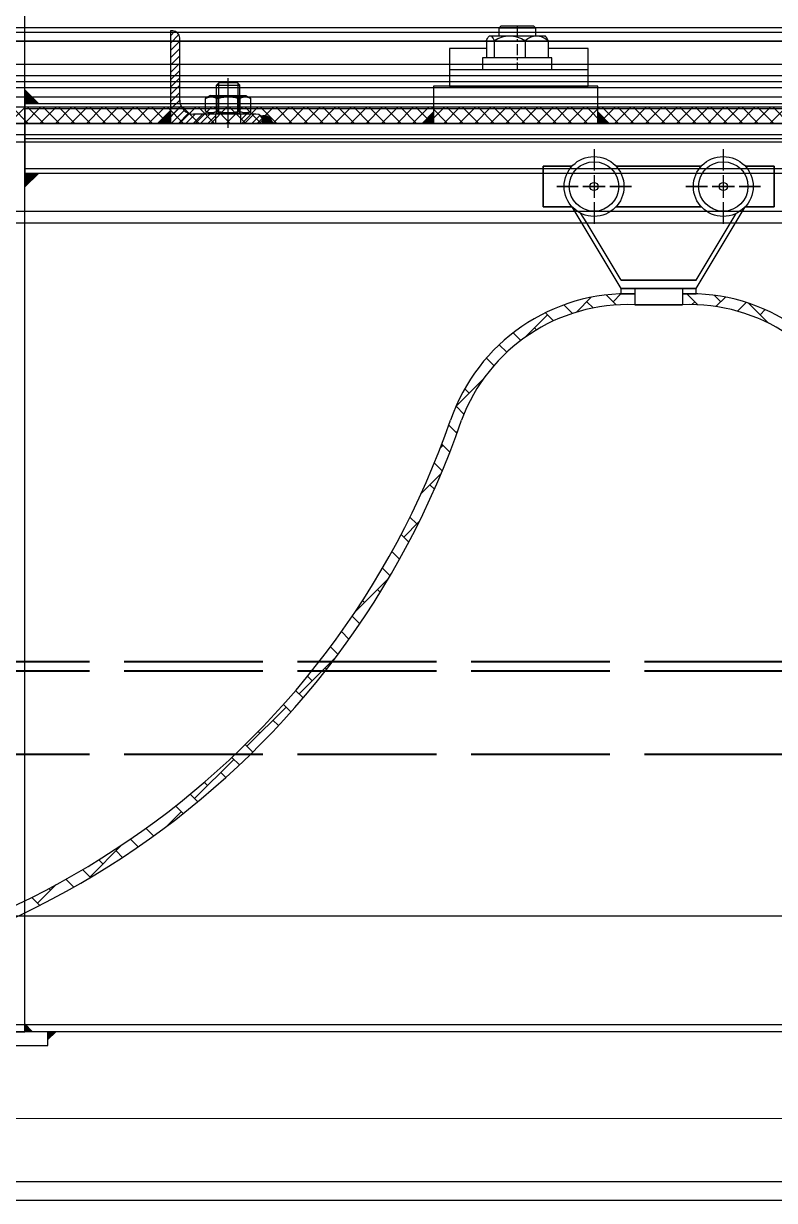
# Model space of a CAD drawing. Header units: centimetres. Extents: x 470464 to 524273, y 49611 to 59074.
# Drawn here: x 504708.5 to 504741, y 50524.3 to 50575.2 of the extents above; entities that cross this region are included whole.
import ezdxf

# ---------------------------------------------------------------- set-up
doc = ezdxf.new("R2010")
doc.units = ezdxf.units.CM
doc.header["$MEASUREMENT"] = 0
for name, pattern in [('1244-MIUM-DD-AR-2000$0$1244_Aselsan_MIUM_2900_Vinç$0$ACAD_ISO02W100', [15, 12, -3]), ('CENTER', [50.8, 31.75, -6.35, 6.35, -6.35]), ('CHAIN', [0.3543, 0.2362, -0.0295, 0.0591, -0.0295])]:
    doc.linetypes.add(name, pattern=pattern)
doc.layers.add('A-ANNO-REVC-01', color=1, linetype='Continuous', lineweight=15, true_color=0xff0000, plot=False)
doc.layers.add('S-COLS-CONC', color=4, linetype='Continuous', lineweight=40)
doc.layers.add('vinç', color=7, linetype='Continuous')
doc.styles.add('BARIŞ BABUR-3', font='arial.ttf')
doc.dimstyles.new('AAA_A4 BVS STANDART', dxfattribs={"dimscale": 12, "dimtxt": 1.8, "dimasz": 1.6, "dimexe": 0.18, "dimexo": 0.0625, "dimgap": 0.09, "dimtad": 1, "dimtoh": 1, "dimdec": 0, "dimzin": 9, "dimdsep": 46, "dimtxsty": 'BARIŞ BABUR-3', "dimcen": 0.09, "dimclrd": 1, "dimclre": 1, "dimclrt": 2, "dimadec": 0, "dimazin": 0, "dimtfac": 1, "dimtdec": 0, "dimtofl": 0, "dimtmove": 0, "dimatfit": 3, "dimfxl": 1, "dimtolj": 1, "dimtzin": 0, "dimlwd": 9, "dimlwe": 9, "dimarcsym": 0})

# ---------------------------------------------------------------- blocks, each defined once
blk = doc.blocks.new('*D142')
at = {"layer": 'A-ANNO-REVC-01', "color": 1, "lineweight": 9, "transparency": 16777216}
for p, q in [((417342.265, 68747.912), (417561.041, 68747.912)), ((417559.601, 68329.963), (417559.601, 68735.112)), ((417552.919, 68317.163), (417561.041, 68317.163))]:
    blk.add_line(p, q, dxfattribs=at)
at = {"layer": 'A-ANNO-REVC-01', "color": 1, "transparency": 16777216}
for points in [[(417557.468, 68735.112), (417561.734, 68735.112), (417559.601, 68747.912)], [(417557.468, 68329.963), (417561.734, 68329.963), (417559.601, 68317.163)]]:
    blk.add_solid(points, dxfattribs=at)
at = {"layer": 'Defpoints', "color": 0, "transparency": 16777216}
for p in [(417341.765, 68747.912), (417559.601, 68747.912), (417552.419, 68317.163)]:
    blk.add_point(p, dxfattribs=at)
at = {"layer": 'A-ANNO-REVC-01', "color": 2, "transparency": 16777216, "insert": (417551.431, 68542.782), "char_height": 14.4, "attachment_point": 5, "rotation": 90, "style": 'BARIŞ BABUR-3'}
blk.add_mtext('\\A1;KANCA ALTI: 431', dxfattribs=at)
blk = doc.blocks.new('ghfhjkdjfdkyufgfktuthkgt')
at = {"ltscale": 0.4}
blk.add_hatch(color=2, dxfattribs=at).paths.add_polyline_path([(417396.458, 69071.72), (417395.902, 69071.163), (417396.458, 69071.163)])
blk.add_hatch(color=2, dxfattribs=at).paths.add_polyline_path([(417396.458, 69071.72), (417395.902, 69071.163), (417396.458, 69071.163)])
h = blk.add_hatch(color=2, dxfattribs=at)
edge = h.paths.add_edge_path()
edge.add_arc((417400.158, 69071.263), 0.3, 0, 45, ccw=False)
edge.add_line((417400.458, 69071.263), (417400.458, 69071.163))
edge.add_line((417400.458, 69071.163), (417400.883, 69071.163))
edge.add_arc((417400.494, 69071.101), 0.394, 9.0696, 108.2521)
h = blk.add_hatch(color=2, dxfattribs=at)
edge = h.paths.add_edge_path()
edge.add_arc((417400.158, 69071.263), 0.3, 0, 45, ccw=False)
edge.add_line((417400.458, 69071.263), (417400.458, 69071.163))
edge.add_line((417400.458, 69071.163), (417400.883, 69071.163))
edge.add_arc((417400.494, 69071.101), 0.394, 9.0696, 108.2521)
at = {"color": 2}
for p, q in [((417396.458, 69075.163), (417396.458, 69071.163)), ((417396.558, 69075.163), (417396.458, 69075.163)), ((417396.458, 69075.163), (417396.458, 69071.163)), ((417396.558, 69075.163), (417396.458, 69075.163)), ((417396.858, 69072.163), (417396.858, 69074.863)), ((417396.858, 69072.163), (417396.858, 69074.863)), ((417398.549, 69072.913), (417398.457, 69072.821)), ((417398.549, 69072.913), (417398.457, 69072.821)), ((417398.457, 69072.821), (417399.457, 69072.821)), ((417398.457, 69071.563), (417398.457, 69072.821)), ((417398.457, 69072.821), (417399.457, 69072.821)), ((417398.457, 69071.563), (417398.457, 69072.821)), ((417398.547, 69071.563), (417398.547, 69072.911)), ((417398.547, 69071.563), (417398.547, 69072.911)), ((417399.365, 69072.913), (417398.549, 69072.913)), ((417399.365, 69072.913), (417398.549, 69072.913)), ((417399.365, 69072.913), (417399.457, 69072.821)), ((417399.365, 69072.913), (417399.457, 69072.821)), ((417399.367, 69072.911), (417399.367, 69071.563)), ((417399.367, 69072.911), (417399.367, 69071.563)), ((417399.457, 69071.563), (417399.457, 69072.821)), ((417399.457, 69071.563), (417399.457, 69072.821)), ((417398.193, 69072.363), (417397.977, 69072.238)), ((417398.193, 69072.363), (417397.977, 69072.238)), ((417398.065, 69072.282), (417398.086, 69072.29)), ((417398.065, 69072.282), (417398.086, 69072.29)), ((417398.086, 69072.29), (417398.106, 69072.296)), ((417398.086, 69072.29), (417398.106, 69072.296)), ((417398.106, 69072.296), (417398.126, 69072.302)), ((417398.106, 69072.296), (417398.126, 69072.302)), ((417398.126, 69072.302), (417398.146, 69072.306)), ((417398.126, 69072.302), (417398.146, 69072.306)), ((417398.146, 69072.306), (417398.165, 69072.31)), ((417398.146, 69072.306), (417398.165, 69072.31)), ((417398.165, 69072.31), (417398.184, 69072.312)), ((417398.165, 69072.31), (417398.184, 69072.312)), ((417398.184, 69072.312), (417398.203, 69072.314)), ((417398.184, 69072.312), (417398.203, 69072.314)), ((417398.193, 69072.363), (417399.723, 69072.363)), ((417398.193, 69072.363), (417399.723, 69072.363)), ((417398.203, 69072.314), (417398.222, 69072.314)), ((417398.203, 69072.314), (417398.222, 69072.314)), ((417398.222, 69072.314), (417398.241, 69072.314)), ((417398.222, 69072.314), (417398.241, 69072.314)), ((417398.241, 69072.314), (417398.26, 69072.312)), ((417398.241, 69072.314), (417398.26, 69072.312)), ((417398.26, 69072.312), (417398.279, 69072.31)), ((417398.26, 69072.312), (417398.279, 69072.31)), ((417398.279, 69072.31), (417398.299, 69072.306)), ((417398.279, 69072.31), (417398.299, 69072.306)), ((417398.299, 69072.306), (417398.318, 69072.302)), ((417398.299, 69072.306), (417398.318, 69072.302)), ((417398.318, 69072.302), (417398.338, 69072.296)), ((417398.318, 69072.302), (417398.338, 69072.296)), ((417398.338, 69072.296), (417398.358, 69072.29)), ((417398.338, 69072.296), (417398.358, 69072.29)), ((417398.358, 69072.29), (417398.379, 69072.282)), ((417398.358, 69072.29), (417398.379, 69072.282)), ((417398.645, 69072.282), (417398.686, 69072.29)), ((417398.645, 69072.282), (417398.686, 69072.29)), ((417398.686, 69072.29), (417398.726, 69072.296)), ((417398.686, 69072.29), (417398.726, 69072.296)), ((417398.726, 69072.296), (417398.766, 69072.302)), ((417398.726, 69072.296), (417398.766, 69072.302)), ((417398.766, 69072.302), (417398.805, 69072.306)), ((417398.766, 69072.302), (417398.805, 69072.306)), ((417398.805, 69072.306), (417398.844, 69072.31)), ((417398.805, 69072.306), (417398.844, 69072.31)), ((417398.844, 69072.31), (417398.882, 69072.312)), ((417398.844, 69072.31), (417398.882, 69072.312)), ((417398.882, 69072.312), (417398.92, 69072.314)), ((417398.882, 69072.312), (417398.92, 69072.314)), ((417398.92, 69072.314), (417398.958, 69072.314)), ((417398.92, 69072.314), (417398.958, 69072.314)), ((417398.958, 69072.314), (417398.996, 69072.314)), ((417398.958, 69072.314), (417398.996, 69072.314)), ((417398.996, 69072.314), (417399.034, 69072.312)), ((417398.996, 69072.314), (417399.034, 69072.312)), ((417399.034, 69072.312), (417399.073, 69072.31)), ((417399.034, 69072.312), (417399.073, 69072.31)), ((417399.073, 69072.31), (417399.111, 69072.306)), ((417399.073, 69072.31), (417399.111, 69072.306)), ((417399.111, 69072.306), (417399.151, 69072.302)), ((417399.111, 69072.306), (417399.151, 69072.302)), ((417399.151, 69072.302), (417399.19, 69072.296)), ((417399.151, 69072.302), (417399.19, 69072.296)), ((417399.19, 69072.296), (417399.231, 69072.29)), ((417399.19, 69072.296), (417399.231, 69072.29)), ((417399.231, 69072.29), (417399.272, 69072.282)), ((417399.231, 69072.29), (417399.272, 69072.282)), ((417399.538, 69072.282), (417399.558, 69072.29)), ((417399.538, 69072.282), (417399.558, 69072.29)), ((417399.558, 69072.29), (417399.578, 69072.296)), ((417399.558, 69072.29), (417399.578, 69072.296)), ((417399.578, 69072.296), (417399.598, 69072.302)), ((417399.578, 69072.296), (417399.598, 69072.302)), ((417399.598, 69072.302), (417399.618, 69072.306)), ((417399.598, 69072.302), (417399.618, 69072.306)), ((417399.618, 69072.306), (417399.637, 69072.31)), ((417399.618, 69072.306), (417399.637, 69072.31)), ((417399.637, 69072.31), (417399.656, 69072.312)), ((417399.637, 69072.31), (417399.656, 69072.312)), ((417399.656, 69072.312), (417399.675, 69072.314)), ((417399.656, 69072.312), (417399.675, 69072.314)), ((417399.675, 69072.314), (417399.694, 69072.314)), ((417399.675, 69072.314), (417399.694, 69072.314)), ((417399.694, 69072.314), (417399.713, 69072.314)), ((417399.694, 69072.314), (417399.713, 69072.314)), ((417399.713, 69072.314), (417399.732, 69072.312)), ((417399.713, 69072.314), (417399.732, 69072.312)), ((417399.723, 69072.363), (417399.94, 69072.238)), ((417399.723, 69072.363), (417399.94, 69072.238)), ((417399.732, 69072.312), (417399.752, 69072.31)), ((417399.732, 69072.312), (417399.752, 69072.31)), ((417399.752, 69072.31), (417399.771, 69072.306)), ((417399.752, 69072.31), (417399.771, 69072.306)), ((417399.771, 69072.306), (417399.791, 69072.302)), ((417399.771, 69072.306), (417399.791, 69072.302)), ((417399.791, 69072.302), (417399.81, 69072.296)), ((417399.791, 69072.302), (417399.81, 69072.296)), ((417399.81, 69072.296), (417399.831, 69072.29)), ((417399.81, 69072.296), (417399.831, 69072.29)), ((417399.831, 69072.29), (417399.851, 69072.282)), ((417399.831, 69072.29), (417399.851, 69072.282)), ((417397.977, 69072.238), (417398, 69072.251)), ((417397.977, 69072.238), (417398, 69072.251)), ((417397.977, 69071.688), (417397.977, 69072.238)), ((417397.977, 69071.688), (417397.977, 69072.238)), ((417398, 69072.251), (417398.022, 69072.263)), ((417398, 69072.251), (417398.022, 69072.263)), ((417398.022, 69072.263), (417398.044, 69072.273)), ((417398.022, 69072.263), (417398.044, 69072.273)), ((417398.044, 69072.273), (417398.065, 69072.282)), ((417398.044, 69072.273), (417398.065, 69072.282)), ((417398.379, 69072.282), (417398.4, 69072.273)), ((417398.379, 69072.282), (417398.4, 69072.273)), ((417398.4, 69072.273), (417398.422, 69072.263)), ((417398.4, 69072.273), (417398.422, 69072.263)), ((417398.422, 69072.263), (417398.444, 69072.251)), ((417398.422, 69072.263), (417398.444, 69072.251)), ((417398.444, 69072.251), (417398.468, 69072.238)), ((417398.444, 69072.251), (417398.468, 69072.238)), ((417398.468, 69072.238), (417398.514, 69072.251)), ((417398.468, 69072.238), (417398.514, 69072.251)), ((417398.514, 69072.251), (417398.559, 69072.263)), ((417398.514, 69072.251), (417398.559, 69072.263)), ((417398.559, 69072.263), (417398.602, 69072.273)), ((417398.559, 69072.263), (417398.602, 69072.273)), ((417398.602, 69072.273), (417398.645, 69072.282)), ((417398.602, 69072.273), (417398.645, 69072.282)), ((417399.272, 69072.282), (417399.314, 69072.273)), ((417399.272, 69072.282), (417399.314, 69072.273)), ((417399.314, 69072.273), (417399.358, 69072.263)), ((417399.314, 69072.273), (417399.358, 69072.263)), ((417399.358, 69072.263), (417399.403, 69072.251)), ((417399.358, 69072.263), (417399.403, 69072.251)), ((417399.403, 69072.251), (417399.449, 69072.238)), ((417399.403, 69072.251), (417399.449, 69072.238)), ((417399.449, 69072.238), (417399.472, 69072.251)), ((417399.449, 69072.238), (417399.472, 69072.251)), ((417399.472, 69072.251), (417399.495, 69072.263)), ((417399.472, 69072.251), (417399.495, 69072.263)), ((417399.495, 69072.263), (417399.516, 69072.273)), ((417399.495, 69072.263), (417399.516, 69072.273)), ((417399.516, 69072.273), (417399.538, 69072.282)), ((417399.516, 69072.273), (417399.538, 69072.282)), ((417399.851, 69072.282), (417399.872, 69072.273)), ((417399.851, 69072.282), (417399.872, 69072.273)), ((417399.872, 69072.273), (417399.894, 69072.263)), ((417399.872, 69072.273), (417399.894, 69072.263)), ((417399.894, 69072.263), (417399.917, 69072.251)), ((417399.894, 69072.263), (417399.917, 69072.251)), ((417399.917, 69072.251), (417399.94, 69072.238)), ((417399.917, 69072.251), (417399.94, 69072.238)), ((417399.94, 69071.688), (417399.94, 69072.238)), ((417399.94, 69071.688), (417399.94, 69072.238)), ((417400.158, 69071.563), (417397.458, 69071.563)), ((417400.158, 69071.563), (417397.458, 69071.563)), ((417398, 69071.675), (417397.977, 69071.688)), ((417398.193, 69071.563), (417397.977, 69071.688)), ((417398, 69071.675), (417397.977, 69071.688)), ((417398.193, 69071.563), (417397.977, 69071.688)), ((417398.022, 69071.664), (417398, 69071.675)), ((417398.022, 69071.664), (417398, 69071.675)), ((417398.044, 69071.654), (417398.022, 69071.664)), ((417398.044, 69071.654), (417398.022, 69071.664)), ((417398.065, 69071.645), (417398.044, 69071.654)), ((417398.065, 69071.645), (417398.044, 69071.654)), ((417398.086, 69071.637), (417398.065, 69071.645)), ((417398.086, 69071.637), (417398.065, 69071.645)), ((417398.106, 69071.63), (417398.086, 69071.637)), ((417398.106, 69071.63), (417398.086, 69071.637)), ((417398.126, 69071.625), (417398.106, 69071.63)), ((417398.126, 69071.625), (417398.106, 69071.63)), ((417398.146, 69071.62), (417398.126, 69071.625)), ((417398.146, 69071.62), (417398.126, 69071.625)), ((417398.165, 69071.617), (417398.146, 69071.62)), ((417398.165, 69071.617), (417398.146, 69071.62)), ((417398.184, 69071.614), (417398.165, 69071.617)), ((417398.184, 69071.614), (417398.165, 69071.617)), ((417398.203, 69071.613), (417398.184, 69071.614)), ((417398.203, 69071.613), (417398.184, 69071.614)), ((417399.723, 69071.563), (417398.193, 69071.563)), ((417399.723, 69071.563), (417398.193, 69071.563)), ((417398.222, 69071.612), (417398.203, 69071.613)), ((417398.222, 69071.612), (417398.203, 69071.613)), ((417398.241, 69071.613), (417398.222, 69071.612)), ((417398.241, 69071.613), (417398.222, 69071.612)), ((417398.26, 69071.614), (417398.241, 69071.613)), ((417398.26, 69071.614), (417398.241, 69071.613)), ((417398.279, 69071.617), (417398.26, 69071.614)), ((417398.279, 69071.617), (417398.26, 69071.614)), ((417398.299, 69071.62), (417398.279, 69071.617)), ((417398.299, 69071.62), (417398.279, 69071.617)), ((417398.318, 69071.625), (417398.299, 69071.62)), ((417398.318, 69071.625), (417398.299, 69071.62)), ((417398.338, 69071.63), (417398.318, 69071.625)), ((417398.338, 69071.63), (417398.318, 69071.625)), ((417398.358, 69071.637), (417398.338, 69071.63)), ((417398.358, 69071.637), (417398.338, 69071.63)), ((417398.379, 69071.645), (417398.358, 69071.637)), ((417398.379, 69071.645), (417398.358, 69071.637)), ((417398.4, 69071.654), (417398.379, 69071.645)), ((417398.4, 69071.654), (417398.379, 69071.645)), ((417398.422, 69071.664), (417398.4, 69071.654)), ((417398.422, 69071.664), (417398.4, 69071.654)), ((417398.407, 69071.563), (417398.407, 69071.163)), ((417399.507, 69071.563), (417398.407, 69071.563)), ((417398.407, 69071.563), (417398.407, 69071.163)), ((417399.507, 69071.563), (417398.407, 69071.563)), ((417398.444, 69071.675), (417398.422, 69071.664)), ((417398.444, 69071.675), (417398.422, 69071.664)), ((417398.468, 69071.688), (417398.444, 69071.675)), ((417398.468, 69071.688), (417398.444, 69071.675)), ((417398.514, 69071.675), (417398.468, 69071.688)), ((417398.514, 69071.675), (417398.468, 69071.688)), ((417398.559, 69071.664), (417398.514, 69071.675)), ((417398.559, 69071.664), (417398.514, 69071.675)), ((417398.602, 69071.654), (417398.559, 69071.664)), ((417398.602, 69071.654), (417398.559, 69071.664)), ((417398.645, 69071.645), (417398.602, 69071.654)), ((417398.645, 69071.645), (417398.602, 69071.654)), ((417398.686, 69071.637), (417398.645, 69071.645)), ((417398.686, 69071.637), (417398.645, 69071.645)), ((417398.726, 69071.63), (417398.686, 69071.637)), ((417398.726, 69071.63), (417398.686, 69071.637)), ((417398.766, 69071.625), (417398.726, 69071.63)), ((417398.766, 69071.625), (417398.726, 69071.63)), ((417398.805, 69071.62), (417398.766, 69071.625)), ((417398.805, 69071.62), (417398.766, 69071.625)), ((417398.844, 69071.617), (417398.805, 69071.62)), ((417398.844, 69071.617), (417398.805, 69071.62)), ((417398.882, 69071.614), (417398.844, 69071.617)), ((417398.882, 69071.614), (417398.844, 69071.617)), ((417398.92, 69071.613), (417398.882, 69071.614)), ((417398.92, 69071.613), (417398.882, 69071.614)), ((417398.958, 69071.612), (417398.92, 69071.613)), ((417398.958, 69071.612), (417398.92, 69071.613)), ((417398.996, 69071.613), (417398.958, 69071.612)), ((417398.996, 69071.613), (417398.958, 69071.612)), ((417399.034, 69071.614), (417398.996, 69071.613)), ((417399.034, 69071.614), (417398.996, 69071.613)), ((417399.073, 69071.617), (417399.034, 69071.614)), ((417399.073, 69071.617), (417399.034, 69071.614)), ((417399.111, 69071.62), (417399.073, 69071.617)), ((417399.111, 69071.62), (417399.073, 69071.617)), ((417399.151, 69071.625), (417399.111, 69071.62)), ((417399.151, 69071.625), (417399.111, 69071.62)), ((417399.19, 69071.63), (417399.151, 69071.625)), ((417399.19, 69071.63), (417399.151, 69071.625)), ((417399.231, 69071.637), (417399.19, 69071.63)), ((417399.231, 69071.637), (417399.19, 69071.63)), ((417399.272, 69071.645), (417399.231, 69071.637)), ((417399.272, 69071.645), (417399.231, 69071.637)), ((417399.314, 69071.654), (417399.272, 69071.645)), ((417399.314, 69071.654), (417399.272, 69071.645)), ((417399.358, 69071.664), (417399.314, 69071.654)), ((417399.358, 69071.664), (417399.314, 69071.654)), ((417399.403, 69071.675), (417399.358, 69071.664)), ((417399.403, 69071.675), (417399.358, 69071.664)), ((417399.449, 69071.688), (417399.403, 69071.675)), ((417399.449, 69071.688), (417399.403, 69071.675)), ((417399.472, 69071.675), (417399.449, 69071.688)), ((417399.472, 69071.675), (417399.449, 69071.688)), ((417399.495, 69071.664), (417399.472, 69071.675)), ((417399.495, 69071.664), (417399.472, 69071.675)), ((417399.516, 69071.654), (417399.495, 69071.664)), ((417399.516, 69071.654), (417399.495, 69071.664)), ((417399.507, 69071.163), (417399.507, 69071.563)), ((417399.507, 69071.163), (417399.507, 69071.563)), ((417399.538, 69071.645), (417399.516, 69071.654)), ((417399.538, 69071.645), (417399.516, 69071.654)), ((417399.558, 69071.637), (417399.538, 69071.645)), ((417399.558, 69071.637), (417399.538, 69071.645)), ((417399.578, 69071.63), (417399.558, 69071.637)), ((417399.578, 69071.63), (417399.558, 69071.637)), ((417399.598, 69071.625), (417399.578, 69071.63)), ((417399.598, 69071.625), (417399.578, 69071.63)), ((417399.618, 69071.62), (417399.598, 69071.625)), ((417399.618, 69071.62), (417399.598, 69071.625)), ((417399.637, 69071.617), (417399.618, 69071.62)), ((417399.637, 69071.617), (417399.618, 69071.62)), ((417399.656, 69071.614), (417399.637, 69071.617)), ((417399.656, 69071.614), (417399.637, 69071.617)), ((417399.675, 69071.613), (417399.656, 69071.614)), ((417399.675, 69071.613), (417399.656, 69071.614)), ((417399.694, 69071.612), (417399.675, 69071.613)), ((417399.694, 69071.612), (417399.675, 69071.613)), ((417399.713, 69071.613), (417399.694, 69071.612)), ((417399.713, 69071.613), (417399.694, 69071.612)), ((417399.732, 69071.614), (417399.713, 69071.613)), ((417399.732, 69071.614), (417399.713, 69071.613)), ((417399.723, 69071.563), (417399.94, 69071.688)), ((417399.723, 69071.563), (417399.94, 69071.688)), ((417399.752, 69071.617), (417399.732, 69071.614)), ((417399.752, 69071.617), (417399.732, 69071.614)), ((417399.771, 69071.62), (417399.752, 69071.617)), ((417399.771, 69071.62), (417399.752, 69071.617)), ((417399.791, 69071.625), (417399.771, 69071.62)), ((417399.791, 69071.625), (417399.771, 69071.62)), ((417399.81, 69071.63), (417399.791, 69071.625)), ((417399.81, 69071.63), (417399.791, 69071.625)), ((417399.831, 69071.637), (417399.81, 69071.63)), ((417399.831, 69071.637), (417399.81, 69071.63)), ((417399.851, 69071.645), (417399.831, 69071.637)), ((417399.851, 69071.645), (417399.831, 69071.637)), ((417399.872, 69071.654), (417399.851, 69071.645)), ((417399.872, 69071.654), (417399.851, 69071.645)), ((417399.894, 69071.664), (417399.872, 69071.654)), ((417399.894, 69071.664), (417399.872, 69071.654)), ((417399.917, 69071.675), (417399.894, 69071.664)), ((417399.917, 69071.675), (417399.894, 69071.664)), ((417399.94, 69071.688), (417399.917, 69071.675)), ((417399.94, 69071.688), (417399.917, 69071.675)), ((417396.458, 69071.163), (417400.458, 69071.163)), ((417396.458, 69071.163), (417400.458, 69071.163)), ((417398.407, 69071.163), (417399.507, 69071.163)), ((417398.407, 69071.163), (417399.507, 69071.163)), ((417400.458, 69071.163), (417400.458, 69071.263)), ((417400.458, 69071.163), (417400.458, 69071.263)), ((417414.78, 69070.048), (417414.78, 69069.117)), ((417414.78, 69070.048), (417414.78, 69069.117)), ((417420.369, 69070.048), (417420.369, 69069.117)), ((417420.369, 69070.048), (417420.369, 69069.117)), ((417412.574, 69067.551), (417412.574, 69069.315)), ((417412.574, 69069.315), (417413.834, 69069.315)), ((417413.834, 69069.315), (417412.574, 69069.315)), ((417412.574, 69069.315), (417412.574, 69067.551)), ((417415.727, 69069.315), (417419.422, 69069.315)), ((417419.422, 69069.315), (417415.727, 69069.315)), ((417421.315, 69069.315), (417422.574, 69069.315)), ((417422.574, 69069.315), (417421.315, 69069.315)), ((417422.574, 69069.315), (417422.574, 69067.551)), ((417422.574, 69067.551), (417422.574, 69069.315)), ((417414.78, 69068.918), (417414.78, 69067.948)), ((417414.78, 69068.918), (417414.78, 69067.948)), ((417420.369, 69068.918), (417420.369, 69067.948)), ((417420.369, 69068.918), (417420.369, 69067.948)), ((417413.166, 69068.433), (417414.096, 69068.433)), ((417414.096, 69068.433), (417413.166, 69068.433)), ((417414.295, 69068.433), (417415.265, 69068.433)), ((417415.265, 69068.433), (417414.295, 69068.433)), ((417415.464, 69068.433), (417416.395, 69068.433)), ((417416.395, 69068.433), (417415.464, 69068.433)), ((417418.754, 69068.433), (417419.684, 69068.433)), ((417419.684, 69068.433), (417418.754, 69068.433)), ((417419.884, 69068.433), (417420.853, 69068.433)), ((417420.853, 69068.433), (417419.884, 69068.433)), ((417421.053, 69068.433), (417421.983, 69068.433)), ((417421.983, 69068.433), (417421.053, 69068.433)), ((417414.78, 69067.749), (417414.78, 69066.818)), ((417414.78, 69067.749), (417414.78, 69066.818)), ((417420.369, 69067.749), (417420.369, 69066.818)), ((417420.369, 69067.749), (417420.369, 69066.818)), ((417413.834, 69067.551), (417412.574, 69067.551)), ((417412.574, 69067.551), (417413.834, 69067.551)), ((417414.223, 69066.904), (417413.834, 69067.551)), ((417414.223, 69066.904), (417413.834, 69067.551)), ((417414.435, 69066.904), (417414.216, 69067.269)), ((417414.435, 69066.904), (417414.216, 69067.269)), ((417419.422, 69067.551), (417415.727, 69067.551)), ((417415.727, 69067.551), (417419.422, 69067.551)), ((417420.714, 69066.904), (417420.933, 69067.269)), ((417420.714, 69066.904), (417420.933, 69067.269)), ((417420.926, 69066.904), (417421.315, 69067.551)), ((417420.926, 69066.904), (417421.315, 69067.551)), ((417422.574, 69067.551), (417421.315, 69067.551)), ((417421.315, 69067.551), (417422.574, 69067.551)), ((417415.957, 69064.021), (417414.223, 69066.904)), ((417415.957, 69064.021), (417414.223, 69066.904)), ((417415.957, 69064.374), (417414.435, 69066.904)), ((417415.957, 69064.374), (417414.435, 69066.904)), ((417419.192, 69064.374), (417420.714, 69066.904)), ((417419.192, 69064.021), (417420.926, 69066.904)), ((417419.192, 69064.374), (417420.714, 69066.904)), ((417419.192, 69064.021), (417420.926, 69066.904)), ((417415.957, 69064.374), (417419.192, 69064.374)), ((417419.192, 69064.374), (417415.957, 69064.374)), ((417415.957, 69064.021), (417419.192, 69064.021)), ((417415.957, 69063.786), (417415.957, 69064.021)), ((417419.192, 69064.021), (417415.957, 69064.021)), ((417415.957, 69063.786), (417415.957, 69064.021)), ((417415.957, 69063.786), (417416.545, 69063.786)), ((417416.545, 69063.786), (417415.957, 69063.786)), ((417416.545, 69064.021), (417416.545, 69063.315)), ((417416.545, 69064.021), (417416.545, 69063.315)), ((417418.604, 69064.021), (417418.604, 69063.315)), ((417418.604, 69064.021), (417418.604, 69063.315)), ((417418.604, 69063.786), (417419.192, 69063.786)), ((417419.192, 69063.786), (417418.604, 69063.786)), ((417419.192, 69063.786), (417419.192, 69064.021)), ((417419.192, 69063.786), (417419.192, 69064.021)), ((417416.545, 69063.315), (417418.604, 69063.315)), ((417418.604, 69063.315), (417416.545, 69063.315))]:
    blk.add_line(p, q, dxfattribs=at)
at = {"color": 2, "linetype": 'Continuous'}
for p, q in [((417396.458, 69074.955), (417396.652, 69075.148)), ((417396.458, 69074.955), (417396.652, 69075.148)), ((417396.458, 69074.637), (417396.824, 69075.002)), ((417396.458, 69074.637), (417396.824, 69075.002)), ((417396.458, 69074.318), (417396.858, 69074.718)), ((417396.458, 69074.318), (417396.858, 69074.718)), ((417396.458, 69074), (417396.858, 69074.4)), ((417396.458, 69074), (417396.858, 69074.4)), ((417396.458, 69073.682), (417396.858, 69074.082)), ((417396.458, 69073.682), (417396.858, 69074.082)), ((417396.458, 69073.364), (417396.858, 69073.764)), ((417396.458, 69073.364), (417396.858, 69073.764)), ((417396.458, 69073.046), (417396.858, 69073.446)), ((417396.458, 69073.046), (417396.858, 69073.446)), ((417396.458, 69072.727), (417396.858, 69073.127)), ((417396.458, 69072.727), (417396.858, 69073.127)), ((417396.458, 69072.409), (417396.858, 69072.809)), ((417396.458, 69072.409), (417396.858, 69072.809)), ((417396.458, 69072.091), (417396.858, 69072.491)), ((417396.458, 69072.091), (417396.858, 69072.491)), ((417396.458, 69071.773), (417396.858, 69072.173)), ((417396.458, 69071.773), (417396.858, 69072.173)), ((417396.458, 69071.455), (417396.914, 69071.911)), ((417396.458, 69071.455), (417396.914, 69071.911)), ((417396.485, 69071.163), (417397.048, 69071.726)), ((417396.485, 69071.163), (417397.048, 69071.726)), ((417396.803, 69071.163), (417397.243, 69071.603)), ((417396.803, 69071.163), (417397.243, 69071.603)), ((417397.122, 69071.163), (417397.522, 69071.563)), ((417397.122, 69071.163), (417397.522, 69071.563)), ((417397.44, 69071.163), (417397.84, 69071.563)), ((417397.44, 69071.163), (417397.84, 69071.563)), ((417397.758, 69071.163), (417398.158, 69071.563)), ((417397.758, 69071.163), (417398.158, 69071.563)), ((417398.076, 69071.163), (417398.407, 69071.494)), ((417398.076, 69071.163), (417398.407, 69071.494)), ((417399.507, 69071.322), (417399.749, 69071.563)), ((417399.507, 69071.322), (417399.749, 69071.563)), ((417399.667, 69071.163), (417400.067, 69071.563)), ((417399.667, 69071.163), (417400.067, 69071.563)), ((417399.985, 69071.163), (417400.331, 69071.509)), ((417399.985, 69071.163), (417400.331, 69071.509)), ((417400.304, 69071.163), (417400.454, 69071.314)), ((417400.304, 69071.163), (417400.454, 69071.314)), ((417398.394, 69071.163), (417398.407, 69071.176)), ((417398.394, 69071.163), (417398.407, 69071.176))]:
    blk.add_line(p, q, dxfattribs=at)
at = {"color": 2, "linetype": 'CHAIN', "ltscale": 25}
blk.add_line((417398.957, 69070.963), (417398.957, 69073.113), dxfattribs=at)
blk.add_line((417398.957, 69070.963), (417398.957, 69073.113), dxfattribs=at)
at = {"color": 2, "ltscale": 7}
for p, q in [((417398.54, 69072.317), (417398.458, 69072.363)), ((417398.458, 69071.563), (417398.458, 69072.363)), ((417398.54, 69072.317), (417398.458, 69072.363)), ((417398.458, 69071.563), (417398.458, 69072.363)), ((417399.377, 69072.317), (417398.54, 69072.317)), ((417398.54, 69071.61), (417398.54, 69072.317)), ((417399.377, 69072.317), (417398.54, 69072.317)), ((417398.54, 69071.61), (417398.54, 69072.317)), ((417399.377, 69072.317), (417399.458, 69072.363)), ((417399.377, 69072.317), (417399.458, 69072.363)), ((417399.377, 69071.61), (417399.377, 69072.317)), ((417399.377, 69071.61), (417399.377, 69072.317)), ((417399.458, 69072.363), (417399.458, 69071.563)), ((417399.458, 69072.363), (417399.458, 69071.563)), ((417398.468, 69071.688), (417398.468, 69072.238)), ((417398.468, 69071.688), (417398.468, 69072.238)), ((417399.449, 69071.688), (417399.449, 69072.238)), ((417399.449, 69071.688), (417399.449, 69072.238)), ((417398.308, 69071.563), (417398.308, 69071.563)), ((417398.308, 69071.563), (417398.308, 69071.563)), ((417398.54, 69071.61), (417398.458, 69071.563)), ((417398.54, 69071.61), (417398.458, 69071.563)), ((417398.54, 69071.61), (417399.377, 69071.61)), ((417398.54, 69071.61), (417399.377, 69071.61)), ((417399.377, 69071.61), (417399.458, 69071.563)), ((417399.377, 69071.61), (417399.458, 69071.563)), ((417399.608, 69071.563), (417399.608, 69071.563)), ((417399.608, 69071.563), (417399.608, 69071.563))]:
    blk.add_line(p, q, dxfattribs=at)
at = {"color": 2, "ltscale": 0.4}
for p, q in [((417396.458, 69071.72), (417395.902, 69071.163)), ((417396.458, 69071.72), (417395.902, 69071.163)), ((417396.458, 69071.163), (417396.458, 69071.72)), ((417396.458, 69071.163), (417396.458, 69071.72)), ((417976.883, 69071.163), (416796.458, 69071.163)), ((417395.902, 69071.163), (417396.458, 69071.163)), ((417395.902, 69071.163), (417396.458, 69071.163)), ((417400.458, 69071.263), (417400.458, 69071.163)), ((417400.458, 69071.263), (417400.458, 69071.163)), ((417400.458, 69071.163), (417400.883, 69071.163)), ((417400.458, 69071.163), (417400.883, 69071.163)), ((417976.459, 69070.663), (416796.458, 69070.663)), ((416796.458, 69067.363), (417976.459, 69067.363)), ((416796.458, 69066.863), (417976.459, 69066.863)), ((417416.545, 69063.786), (417416.545, 69063.315)), ((417418.604, 69063.786), (417418.604, 69063.315))]:
    blk.add_line(p, q, dxfattribs=at)
at = {"color": 2, "linetype": 'Continuous', "ltscale": 0.4}
for p, q in [((417414.016, 69062.993), (417414.661, 69063.638)), ((417415.742, 69063.306), (417415.309, 69063.739)), ((417415.601, 69063.447), (417415.941, 69063.787)), ((417419.267, 69063.313), (417418.79, 69063.791)), ((417420.265, 69063.447), (417419.992, 69063.72)), ((417420.054, 69063.236), (417420.461, 69063.643)), ((417413.846, 69062.94), (417413.477, 69063.308)), ((417414.742, 69063.175), (417414.47, 69063.447)), ((417419.008, 69063.321), (417419.134, 69063.447)), ((417420.986, 69063.036), (417421.363, 69063.413)), ((417422.32, 69062.523), (417421.462, 69063.381)), ((417411.799, 69061.907), (417412.773, 69062.881)), ((417413.033, 69062.621), (417412.682, 69062.972)), ((417421.962, 69062.881), (417422.184, 69063.103)), ((417411.617, 69061.774), (417411.286, 69062.105)), ((417412.293, 69062.23), (417412.207, 69062.316)), ((417411.002, 69061.258), (417410.676, 69061.583)), ((417410.447, 69060.682), (417410.123, 69061.006)), ((417408.813, 69058.921), (417409.983, 69060.091)), ((417409.379, 69059.487), (417409.186, 69059.679)), ((417409.951, 69060.046), (417409.944, 69060.053)), ((417409.15, 69058.584), (417408.81, 69058.924)), ((417408.848, 69057.755), (417408.5, 69058.103)), ((417408.813, 69057.79), (417408.887, 69057.864)), ((417408.129, 69057.106), (417408.247, 69057.224)), ((417408.54, 69056.932), (417408.195, 69057.277)), ((417407.301, 69055.147), (417408.17, 69056.016)), ((417408.216, 69056.125), (417407.873, 69056.467)), ((417407.876, 69055.333), (417407.682, 69055.527)), ((417407.116, 69053.83), (417406.817, 69054.129)), ((417406.55, 69053.265), (417407.223, 69053.937)), ((417406.768, 69053.047), (417406.435, 69053.38)), ((417406.37, 69052.313), (417406.039, 69052.645)), ((417405.959, 69051.593), (417405.629, 69051.923)), ((417404.441, 69050.024), (417405.885, 69051.468)), ((417405.534, 69050.887), (417405.419, 69051.002)), ((417404.853, 69050.436), (417404.768, 69050.522)), ((417404.644, 69049.514), (417404.317, 69049.841)), ((417404.18, 69048.847), (417403.854, 69049.173)), ((417403.703, 69048.192), (417403.377, 69048.518)), ((417402.025, 69046.476), (417403.588, 69048.04)), ((417403.213, 69047.551), (417403.156, 69047.608)), ((417402.59, 69047.042), (417402.386, 69047.246)), ((417402.196, 69046.305), (417401.872, 69046.629)), ((417399.762, 69044.214), (417401.459, 69045.911)), ((417401.669, 69045.7), (417401.345, 69046.025)), ((417401.13, 69045.108), (417400.893, 69045.345)), ((417400.328, 69044.779), (417400.254, 69044.853)), ((417400.015, 69043.961), (417399.69, 69044.286)), ((417397.499, 69041.951), (417399.196, 69043.648)), ((417399.439, 69043.405), (417399.113, 69043.731)), ((417398.851, 69042.862), (417398.631, 69043.082)), ((417398.065, 69042.517), (417397.923, 69042.658)), ((417397.637, 69041.813), (417397.309, 69042.141)), ((417396.32, 69040.772), (417396.934, 69041.385)), ((417397.012, 69041.307), (417396.683, 69041.636)), ((417396.374, 69040.813), (417396.368, 69040.819)), ((417395.724, 69040.332), (417395.392, 69040.664)), ((417392.974, 69038.557), (417394.375, 69039.958)), ((417395.061, 69039.863), (417394.728, 69040.197)), ((417393.539, 69039.122), (417393.359, 69039.303)), ((417394.385, 69039.408), (417394.105, 69039.688)), ((417392.994, 69038.536), (417392.655, 69038.876)), ((417390.711, 69037.425), (417391.514, 69038.228)), ((417392.279, 69038.12), (417391.937, 69038.462)), ((417390.807, 69037.33), (417390.459, 69037.677)), ((417391.277, 69037.991), (417391.205, 69038.062))]:
    blk.add_line(p, q, dxfattribs=at)
at = {"color": 2}
for centre, radius in [((417414.78, 69068.433), 1.294), ((417414.78, 69068.433), 1.294), ((417420.369, 69068.433), 1.294), ((417420.369, 69068.433), 1.294), ((417414.78, 69068.433), 0.176), ((417414.78, 69068.433), 0.176), ((417420.369, 69068.433), 0.176), ((417420.369, 69068.433), 0.176)]:
    blk.add_circle(centre, radius, dxfattribs=at)
at = {"color": 2, "ltscale": 0.4}
for centre in [(417414.78, 69068.433), (417414.78, 69068.433), (417420.369, 69068.433), (417420.369, 69068.433)]:
    blk.add_circle(centre, 1.07, dxfattribs=at)
at = {"color": 2}
for centre, radius, start, end in [((417396.558, 69074.863), 0.3, 0, 90), ((417396.558, 69074.863), 0.3, 0, 90), ((417397.458, 69072.163), 0.6, 180, 270), ((417397.458, 69072.163), 0.6, 180, 270), ((417400.158, 69071.263), 0.3, 0, 90), ((417400.158, 69071.263), 0.3, 0, 90)]:
    blk.add_arc(centre, radius, start, end, dxfattribs=at)
at = {"color": 2, "ltscale": 0.4}
for centre, radius, start, end in [((417400.494, 69071.101), 0.394, 9.0696, 108.2521), ((417400.494, 69071.101), 0.394, 9.0696, 108.2521), ((417400.158, 69071.263), 0.3, 0, 45), ((417400.158, 69071.263), 0.3, 0, 45), ((417416.232, 69055.7), 8.092, 87.7843, 161.143), ((417418.917, 69055.7), 8.092, 18.857, 92.2157), ((417416.236, 69055.654), 7.667, 87.6884, 159.6917), ((417418.913, 69055.654), 7.667, 20.3083, 92.3116), ((417374.045, 69070.315), 37, 198.9246, 341.0754), ((417374.045, 69070.354), 36.568, 199.2207, 340.7793)]:
    blk.add_arc(centre, radius, start, end, dxfattribs=at)
blk = doc.blocks.new('kjjlkhlljklhıjşlkmkjş')
for points in [[(417390.159, 69176.313), (417390.759, 69176.313), (417390.159, 69176.913)], [(417390.159, 69173.313), (417390.759, 69173.313), (417390.159, 69172.713)]]:
    blk.add_hatch(color=2).paths.add_polyline_path(points)
at = {"ltscale": 0.4}
for points in [[(417390.159, 69136.163), (417390.495, 69136.163), (417390.159, 69136.499)], [(417391.159, 69136.163), (417391.495, 69136.163), (417391.159, 69135.827)]]:
    blk.add_hatch(color=2, dxfattribs=at).paths.add_polyline_path(points)
at = {"color": 2}
for p, q in [((417390.159, 69136.163, 0.119), (417390.159, 69213.463, -0.009)), ((417390.159, 69176.313, 0.055), (417390.159, 69176.913, 0.055)), ((417390.159, 69176.913, 0.055), (417390.759, 69176.313, 0.055)), ((417487.159, 69176.313, 0.055), (417390.159, 69176.313, 0.055)), ((417390.159, 69176.313, 0.055), (417390.159, 69173.313, 0.055)), ((417390.159, 69173.313, 0.055), (417487.159, 69173.313, 0.055)), ((417390.159, 69173.313, 0.055), (417390.159, 69172.713, 0.055)), ((417390.159, 69172.713, 0.055), (417390.759, 69173.313, 0.055)), ((417888.659, 69136.163, 0.119), (416888.659, 69136.163, 0.119)), ((417387.159, 69136.163, 0.119), (417390.159, 69136.163, 0.119))]:
    blk.add_line(p, q, dxfattribs=at)
at = {"color": 2, "ltscale": 3}
for p, q in [((417390.159, 69176.113, 0.055), (417487.159, 69176.113, 0.055)), ((417390.159, 69173.513, 0.055), (417487.159, 69173.513, 0.055)), ((417888.659, 69141.163, 0.239), (416888.659, 69141.163, 0.119)), ((417888.659, 69136.463, 0.239), (416888.659, 69136.463, 0.119))]:
    blk.add_line(p, q, dxfattribs=at)
at = {"color": 2, "linetype": 'CENTER', "ltscale": 30}
blk.add_line((417390.159, 69174.813, 0.055), (417487.159, 69174.813, 0.055), dxfattribs=at)
at = {"color": 2, "ltscale": 0.4}
for p, q in [((417390.159, 69136.163, 0.119), (417390.159, 69136.499, 0.119)), ((417390.159, 69136.499, 0.119), (417390.495, 69136.163, 0.119)), ((417391.159, 69136.163, 0.119), (417386.659, 69136.163, 0.119)), ((417391.159, 69135.563, 0.119), (417391.159, 69136.163, 0.119)), ((417391.159, 69136.163, 0.119), (417391.159, 69135.827, 0.119)), ((417391.159, 69135.827, 0.119), (417391.495, 69136.163, 0.119)), ((417387.359, 69135.563, 0.119), (417391.159, 69135.563, 0.119))]:
    blk.add_line(p, q, dxfattribs=at)
blk = doc.blocks.new('tyrterwefbrrbevrwc')
at = {"color": 2}
for p, q in [((416798.859, 68253.905), (417974.059, 68253.905)), ((416798.859, 68253.525), (417974.059, 68253.525))]:
    blk.add_line(p, q, dxfattribs=at)
at = {"layer": 'vinç', "color": 2}
for p, q in [((417974.059, 68254.095), (416798.859, 68254.095)), ((417974.059, 68253.525), (416798.859, 68253.525)), ((417974.059, 68252.51), (416798.859, 68252.51)), ((417974.059, 68252.023), (416798.859, 68252.023)), ((417974.059, 68251.765), (416798.859, 68251.765)), ((417974.059, 68251.494), (416798.859, 68251.494)), ((417974.059, 68251.096), (416798.859, 68251.096)), ((417974.059, 68250.663), (416798.859, 68250.663))]:
    blk.add_line(p, q, dxfattribs=at)
blk = doc.blocks.new('tyrteryrteyyt3rwerw')
h = blk.add_hatch()
h.set_pattern_fill('ANSI37', color=2, scale=3.8, angle=360)
h.set_pattern_definition([(45, (342050.756, 161193.00613), (-0.335875721, 0.335875721), []), (135, (342050.756, 161193.00613), (-0.335875721, -0.335875721), [])])
h.paths.add_polyline_path([(416798.859, 68195.663), (416798.859, 68194.963), (417974.059, 68194.963), (417974.059, 68195.663)])
at = {"color": 2}
blk.add_lwpolyline([(417974.059, 68195.663), (416798.859, 68195.663), (416798.859, 68194.963), (417974.059, 68194.963)], close=True, dxfattribs=at)
blk = doc.blocks.new('hfgdtnyrmuntyr')
at = {"color": 2, "ltscale": 0.4}
blk.add_lwpolyline([(416783.759, 68194.163), (417989.159, 68194.163), (417989.159, 68194.963), (416783.759, 68194.963)], close=True, dxfattribs=at)
at = {"layer": 'S-COLS-CONC', "color": 2, "linetype": '1244-MIUM-DD-AR-2000$0$1244_Aselsan_MIUM_2900_Vinç$0$ACAD_ISO02W100', "ltscale": 0.5}
for p, q in [((417955.459, 68171.663), (416817.459, 68171.663)), ((417955.459, 68171.263), (416817.459, 68171.263)), ((417955.459, 68167.663), (416817.459, 68167.663))]:
    blk.add_line(p, q, dxfattribs=at)
at = {"layer": 'vinç', "color": 2}
for p, q in [((417929.159, 68149.163), (416843.759, 68149.163)), ((417929.377, 68148.363), (416843.54, 68148.363))]:
    blk.add_line(p, q, dxfattribs=at)
blk = doc.blocks.new('BEKET 105 ÖN')
at = {"color": 2, "linetype": 'Continuous'}
for p, q in [((1790017.88, -473032.05), (1790016.88, -473033.05)), ((1790016.88, -473033.05), (1790016.88, -473036.39)), ((1790032.88, -473033.05), (1790016.88, -473033.05)), ((1790017.88, -473032.05), (1790031.88, -473032.05)), ((1790032.88, -473033.05), (1790031.88, -473032.05)), ((1790032.88, -473036.39), (1790032.88, -473033.05)), ((1790012.88, -473036.39), (1790012.51, -473036.79)), ((1790012.88, -473036.39), (1790013.24, -473036.39)), ((1790013.24, -473036.39), (1790021.57, -473036.39)), ((1790021.57, -473036.39), (1790033.21, -473036.39)), ((1790033.21, -473036.39), (1790036.88, -473036.39)), ((1790037.25, -473036.79), (1790036.88, -473036.39)), ((1790011.56, -473038.39), (1790011.56, -473045.89)), ((1790014.91, -473038.39), (1790014.91, -473045.89)), ((1790028.23, -473038.39), (1790028.23, -473045.89)), ((1790038.2, -473038.39), (1790038.2, -473045.89)), ((1790009.88, -473045.89), (1790009.88, -473050.95)), ((1790039.88, -473045.89), (1790009.88, -473045.89)), ((1790039.88, -473050.76), (1790039.88, -473045.89)), ((1789995.56, -473050.95), (1790055.56, -473050.95))]:
    blk.add_line(p, q, dxfattribs=at)
at = {"color": 2, "linetype": 'CHAIN', "ltscale": 20}
blk.add_line((1790024.88, -473032.05), (1790024.88, -473050.95), dxfattribs=at)
at = {"color": 2, "linetype": 'Continuous'}
blk.add_lwpolyline([(1790011.56, -473041.89), (1789995.56, -473041.89), (1789995.56, -473058.09), (1790055.56, -473058.09), (1790055.56, -473041.89), (1790038.2, -473041.89)], dxfattribs=at)
blk.add_lwpolyline([(1789988.7, -473074.25), (1790059.7, -473074.25), (1790059.7, -473058.09), (1789988.7, -473058.09)], close=True, dxfattribs=at)
for points, knots in [([(1790011.56, -473038.39), (1790011.82, -473037.81), (1790012.09, -473037.31), (1790012.64, -473036.6), (1790012.94, -473036.39), (1790013.24, -473036.39)], [0, 0, 0, 0, 0.5, 0.5, 1, 1, 1, 1]), ([(1790014.91, -473038.39), (1790015.95, -473037.81), (1790017.01, -473037.31), (1790019.22, -473036.6), (1790020.4, -473036.39), (1790021.57, -473036.39)], [0, 0, 0, 0, 0.5, 0.5, 1, 1, 1, 1]), ([(1790028.23, -473038.39), (1790029, -473037.81), (1790029.8, -473037.31), (1790031.46, -473036.6), (1790032.34, -473036.39), (1790033.21, -473036.39)], [0, 0, 0, 0, 0.5, 0.5, 1, 1, 1, 1]), ([(1790038.2, -473038.39), (1790037.94, -473037.81), (1790037.67, -473037.31), (1790037.35, -473036.9), (1790037.3, -473036.84), (1790037.25, -473036.79)], [0, 0, 0, 0, 0.855795, 0.855795, 1, 1, 1, 1])]:
    blk.add_open_spline(points, degree=3, knots=knots, dxfattribs=at)
for points in [[(1790013.24, -473036.39), (1790013.82, -473036.39), (1790014.39, -473037.23), (1790014.91, -473038.39)], [(1790021.57, -473036.39), (1790023.9, -473036.39), (1790026.16, -473037.23), (1790028.23, -473038.39)], [(1790033.21, -473036.39), (1790034.96, -473036.39), (1790036.65, -473037.23), (1790038.2, -473038.39)]]:
    blk.add_open_spline(points, degree=3, dxfattribs=at)
blk = doc.blocks.new('tdrgrtryhrts')
at = {"ltscale": 0.4}
h = blk.add_hatch(color=2, dxfattribs=at)
h.dxf.hatch_style = 1
h.paths.add_polyline_path([(417401.341, 68971.963), (417401.841, 68972.463), (417401.841, 68971.963)])
h = blk.add_hatch(color=2, dxfattribs=at)
h.dxf.hatch_style = 1
h.paths.add_polyline_path([(417408.941, 68971.963), (417408.941, 68972.463), (417409.441, 68971.963)])
at = {"color": 2, "ltscale": 0.4}
for points in [[(417401.841, 68971.963), (417401.841, 68972.463), (417401.341, 68971.963), (417401.841, 68971.963)], [(417408.941, 68971.963), (417408.941, 68972.463), (417409.441, 68971.963), (417408.941, 68971.963)]]:
    blk.add_lwpolyline(points, dxfattribs=at)
at = {"color": 2, "xscale": 0.1, "yscale": 0.1, "zscale": 0.1, "rotation": 359.9999999999999}
blk.add_blockref('BEKET 105 ÖN', (238402.971, 116279.388), dxfattribs=at)
blk.add_blockref('BEKET 105 ÖN', (238402.971, 116279.388), dxfattribs=at)
blk = doc.blocks.new('lkjşlkjkloıjljikşlklş')
at = {"layer": 'vinç', "color": 2}
for name, p in [('tyrterwefbrrbevrwc', (0, 611)), ('tdrgrtryhrts', (6, -111)), ('tyrteryrteyyt3rwerw', (0, 666)), ('hfgdtnyrmuntyr', (0, 666))]:
    blk.add_blockref(name, p, dxfattribs=at)
blk = doc.blocks.new('DHSETSRDJFDS')
at = {"layer": 'vinç', "color": 2}
for name, p in [('kjjlkhlljklhıjşlkmkjş', (0, -384.5, -0.119)), ('lkjşlkjkloıjljikşlklş', (0, -70)), ('ghfhjkdjfdkyufgfktuthkgt', (0, -280.2))]:
    blk.add_blockref(name, p, dxfattribs=at)
at = {"layer": 'A-ANNO-REVC-01', "color": 6}
dim = blk.add_linear_dim(base=(417559.601, 68747.912), p1=(417552.419, 68317.163), p2=(417341.765, 68747.912), angle=90, text='KANCA ALTI: <>', dimstyle='AAA_A4 BVS STANDART', override={"dimscale": 8}, dxfattribs=at)
dim.commit()
dim.dimension.update_dxf_attribs({"geometry": '*D142', "text_midpoint": (417559.601, 68542.782), "dimtype": 128})

msp = doc.modelspace()

# ---------------------------------------------------------------- block references
at = {"layer": 'vinç', "color": 0}
msp.add_blockref('DHSETSRDJFDS', (87318.426, -18220.054), dxfattribs=at)

doc.saveas('drawing.dxf')
